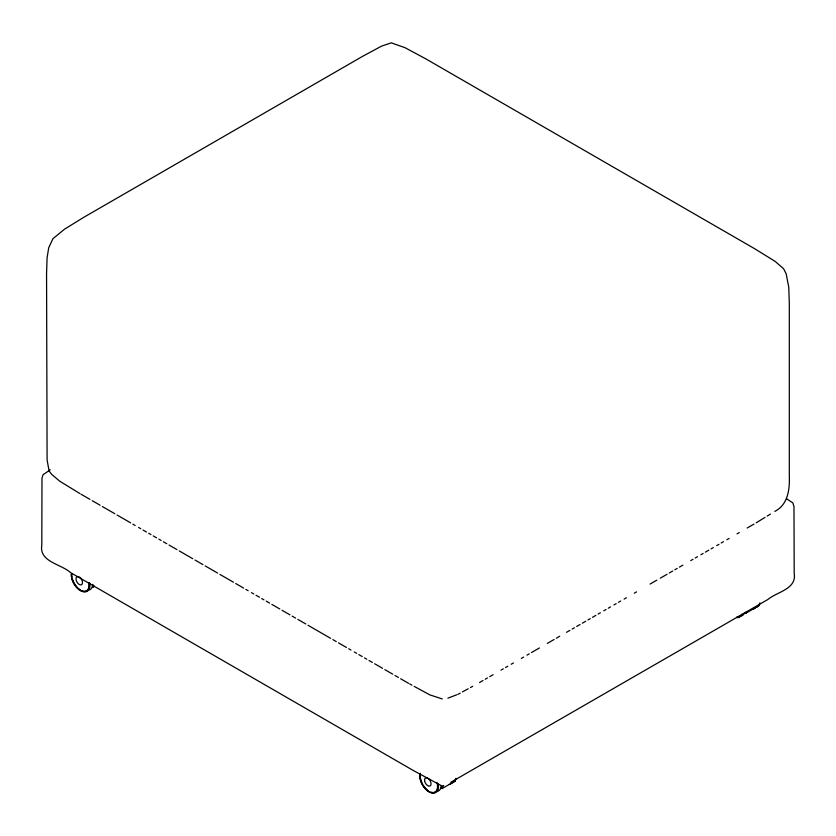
<?xml version="1.0" encoding="UTF-8"?>
<svg xmlns="http://www.w3.org/2000/svg" width="836" height="836" viewBox="0 0 836 836"><rect width="100%" height="100%" fill="white"/><g stroke="black" fill="none" stroke-linecap="round" stroke-linejoin="round"><path stroke-width="1.25" d="M93.089 585.054L92.577 586.809L93.538 587.363L94.019 585.754M455.568 779.465L455.097 781.085L442.087 788.599L441.115 788.034L441.627 786.279M442.087 788.599L442.557 786.979M745.022 612.579L745.994 613.143L746.464 611.524M759.475 604.01L759.004 605.63L745.994 613.143M774.815 511.392C788.233 504.63 789.842 488.799 789.309 475.496L789.309 303.04L788.756 287.156L786.164 273.78L783.645 268.816L775.212 261.428L754.5 248.626L425.733 58.813L404.948 47.652L391.238 42.845L381.613 46.116L362.563 56.357L83.631 217.391L64.539 229.179L52.981 238.647L48.718 247.738L47.098 257.707L46.555 273.665L47.098 459.925L49.105 471.065L51.717 474.367L59.628 481.128L79.796 493.501M50.233 469.801L43.054 474.733L41.988 478.15L41.8 545.156C38.853 561.886 61.362 564.081 70.475 572.566L413.256 770.468L441.011 785.474M756.225 522.793L764.971 517.432M767.155 516.084L770.437 514.077M479.55 682.521L482.947 680.567M485.204 679.26L487.461 677.965M489.718 676.658L493.104 674.704M501.015 670.138L503.272 668.831M505.529 667.525L507.786 666.229M511.172 664.265L513.429 662.969M521.34 658.402L523.597 657.096M526.983 655.142L529.24 653.836M531.497 652.529L539.408 647.973M547.308 643.407L554.09 639.498M556.348 638.192L559.733 636.238M566.505 632.319L569.891 630.365M572.158 629.059L574.416 627.763M576.673 626.457L580.059 624.502M582.316 623.196L585.702 621.242M587.959 619.936L590.226 618.63M592.484 617.323L595.869 615.369M598.127 614.063L600.384 612.767M603.77 610.803L606.027 609.507M608.294 608.2L610.552 606.894M613.938 604.94L616.195 603.634M618.452 602.328L620.709 601.032M624.105 599.067L626.363 597.771M634.263 593.205L636.52 591.898M650.074 584.071L656.845 580.163M660.241 578.209L667.013 574.301M669.27 572.994L672.656 571.04M674.913 569.734L677.181 568.428M679.438 567.121L682.824 565.167M690.724 560.601L692.981 559.305M695.249 557.999L697.506 556.692M700.892 554.738L703.149 553.432M705.406 552.126L708.792 550.172M711.049 548.865L713.317 547.57M716.703 545.605L718.96 544.309M721.217 543.003L723.474 541.697M726.86 539.742L729.117 538.436M737.028 533.87L739.285 532.574M747.185 528.007L753.967 524.099M441.115 788.034L443.205 786.833M450.729 782.339L767.803 599.537C776.717 591.93 796.938 589.129 794.2 573.454L793.981 506.449L792.831 502.896L786.624 498.768M457.909 694.361L460.187 693.117M462.475 691.884L468.17 688.78M470.459 687.547L472.737 686.304M447.877 698.164L456.801 694.779M442.328 785.913L443.759 785.558M442.275 698.959L429.892 694.904L414.175 686.366M409.692 683.932L411.929 685.154M80.925 494.16L89.964 499.374M92.221 500.68L100.132 505.247M102.389 506.553L114.814 513.722M117.071 515.028L130.635 522.855M132.893 524.162L135.15 525.468M138.546 527.422L140.803 528.728M143.06 530.034L146.446 531.989M148.714 533.295L150.971 534.601M153.228 535.907L156.614 537.861M158.882 539.168L161.139 540.474M163.396 541.78L166.782 543.734M169.05 545.041L176.96 549.607M179.218 550.903L192.771 558.73M195.028 560.036L202.939 564.603M205.196 565.909L217.632 573.088M219.889 574.395L233.443 582.222M235.71 583.518L243.61 588.084M245.878 589.39L248.135 590.697M251.521 592.651L253.778 593.957M256.046 595.263L259.432 597.217M261.689 598.524L263.946 599.83M266.214 601.136L269.6 603.09M271.857 604.397L279.767 608.963M282.025 610.27L289.935 614.836M292.192 616.132L295.589 618.097M297.846 619.392L305.757 623.959M308.014 625.265L330.607 638.317M332.864 639.613L336.26 641.578M338.517 642.884L346.428 647.451M348.685 648.746L350.942 650.053M354.339 652.007L356.596 653.313M358.853 654.619L362.239 656.573M364.506 657.88L366.764 659.186M369.021 660.492L372.407 662.446M374.674 663.753L382.575 668.319M384.842 669.626L392.753 674.192M395.01 675.498L398.396 677.453M400.653 678.759L408.564 683.325M454.126 780.521L455.097 781.085M455.965 778.326A13.146 7.587 60 0 1 452.004 782.862M436.946 782.454A12.477 7.21 60 0 1 428.931 791.734A12.477 7.21 60 0 1 420.362 773.331M438.304 784.304A13.146 7.587 60 0 1 429.819 792.225A13.146 7.587 60 0 1 419.923 775.108M437.845 784.147A12.477 7.21 60 0 1 430.927 792.152M428.628 791.002A12.477 7.21 60 0 1 423.1 785.004M422.567 784.053A12.477 7.21 60 0 1 421.281 781.106M420.968 780.113A12.477 7.21 60 0 1 420.539 778.159M441.262 785.589A13.146 7.587 60 0 1 438.116 791.149M452.391 782.141A13.146 7.587 60 0 1 449.214 784.471M759.872 602.871A13.146 7.587 60 0 1 755.911 607.406M744.688 612.6A13.146 7.587 60 0 1 740.006 616.08M741.908 614.209A13.146 7.587 60 0 1 737.227 617.689M740.445 615.589A12.477 7.21 60 0 1 737.018 617.093M739.975 615.85A12.477 7.21 60 0 1 736.547 617.355M756.298 606.675A13.146 7.587 60 0 1 753.121 609.016M79.462 577.091A4.608 2.665 60 0 1 82.116 584.186A4.608 2.665 60 0 1 76.63 581.438A4.608 2.665 60 0 1 78.615 576.662M88.835 583.183A12.477 7.21 60 0 1 80.778 590.697A12.477 7.21 60 0 1 71.373 574.457M89.766 583.079A13.146 7.587 60 0 1 81.27 590.989A13.146 7.587 60 0 1 71.373 573.883M89.306 582.911A12.477 7.21 60 0 1 82.388 590.916M80.089 589.767A12.477 7.21 60 0 1 77.821 587.948M77.111 587.217A12.477 7.21 60 0 1 72.742 579.881M72.001 576.934A12.477 7.21 60 0 1 71.844 574.186M92.712 584.354A13.146 7.587 60 0 1 89.577 589.913M424.604 780.855A4.608 2.665 60 0 0 429.955 786.028A4.608 2.665 60 0 0 428.847 778.995A4.608 2.665 60 0 0 424.604 780.855"/></g></svg>
